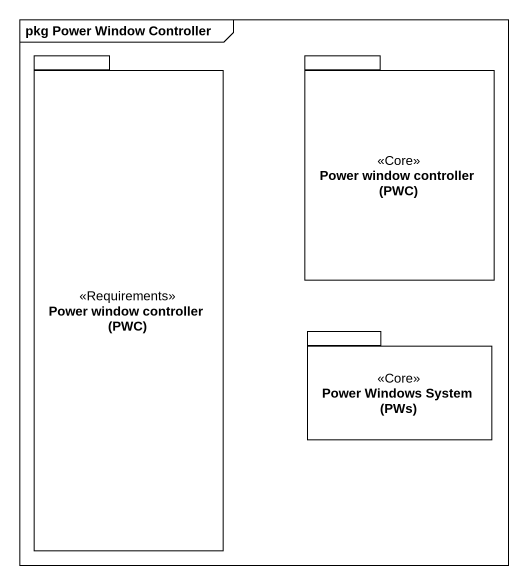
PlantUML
@startuml
mainframe pkg Power Window Controller
package "Power window controller (PWC)" as Power_window_controller_PWC <<Requirements>> {
}
package "Power window controller (PWC)" as Power_window_controller_PWC_2 <<Core>> {
}
package "Power Windows System (PWs)" as Power_Windows_System_PWs <<Core>> {
}
@enduml
